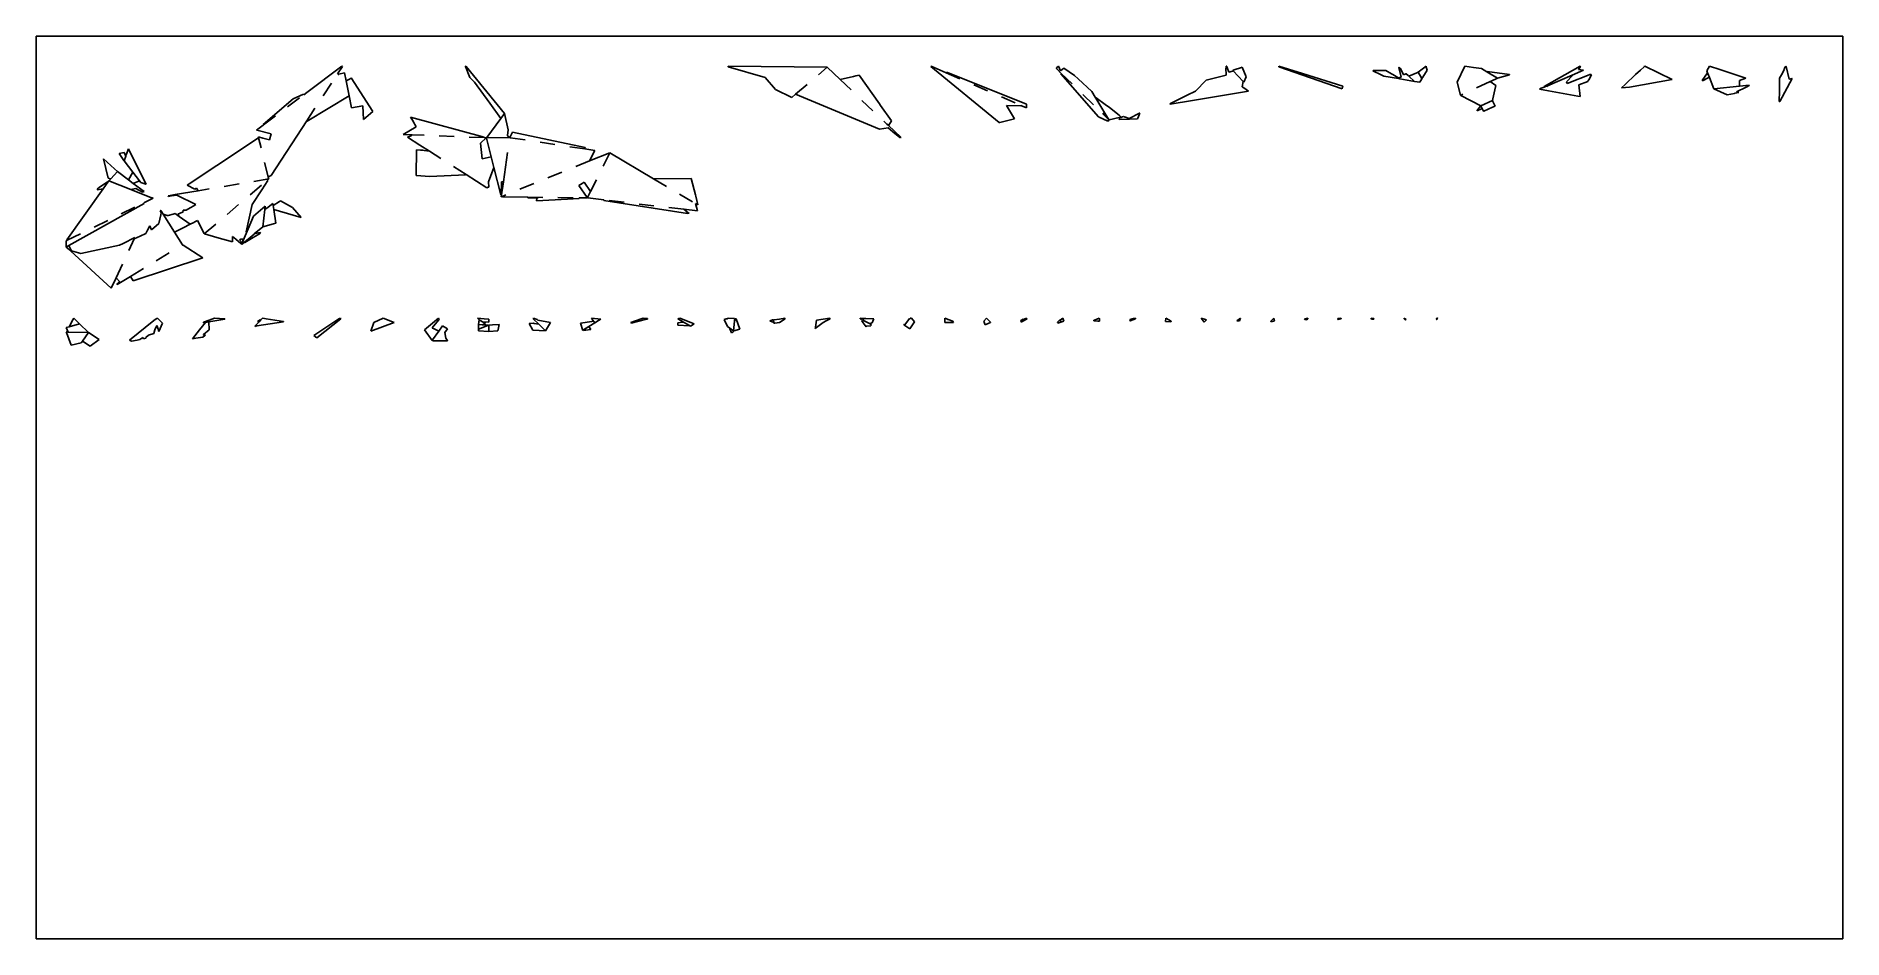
# Model space of a CAD drawing. Header units: metres. Extents: x 0 to 600, y 0 to 300.
import ezdxf

# ---------------------------------------------------------------- set-up
doc = ezdxf.new("R2010")
doc.units = ezdxf.units.M

msp = doc.modelspace()

# ---------------------------------------------------------------- linework, layer by layer
at = {"layer": '1'}
for p, q in [((229.77578, 289.827246), (229.801244, 290)), ((242.052687, 286.27524), (229.77578, 289.827246)), ((229.801244, 290), (262.745923, 289.635502)), ((262.745923, 289.635502), (267.027926, 285.549706)), ((245.493711, 282.218154), (242.052687, 286.27524)), ((250.956338, 279.614175), (245.493711, 282.218154)), ((267.027926, 285.549706), (271.387265, 286.596189)), ((271.387265, 286.596189), (272.259851, 286.805658)), ((272.259851, 286.805658), (273.298661, 287.05503)), ((273.298661, 287.05503), (280.048793, 277.443906)), ((252.194112, 280.666301), (250.956338, 279.614175)), ((280.108677, 269.110769), (252.194112, 280.666301)), ((280.048793, 277.443906), (280.366603, 276.991395)), ((280.366603, 276.991395), (284.014036, 271.798026)), ((282.515462, 270.774191), (282.514466, 270.772782)), ((282.514466, 270.772782), (282.938316, 270.368354)), ((283.193125, 270.431587), (282.515462, 270.774191)), ((282.938316, 270.368354), (287.107459, 266.390247)), ((284.014036, 271.798026), (283.193125, 270.431587)), ((282.938316, 269.539522), (280.108677, 269.110769)), ((284.524301, 268.23469), (282.938316, 269.539522)), ((286.852812, 266.318962), (284.524301, 268.23469)), ((286.869837, 266.311915), (286.852812, 266.318962)), ((287.016825, 266.251067), (286.869837, 266.311915)), ((287.107459, 266.390247), (287.016825, 266.251067))]:
    msp.add_line(p, q, dxfattribs=at)
at = {"layer": '10'}
for p, q in [((351.270786, 205.577611), (351.422953, 205.632632)), ((351.289924, 205.419602), (351.270786, 205.577611)), ((352.594276, 205.280966), (351.289924, 205.419602)), ((351.422953, 205.632632), (351.447047, 205.641343)), ((351.447047, 205.641343), (352.469601, 206.011077)), ((352.469601, 206.011077), (353.079031, 206.231434)), ((353.124655, 205.224594), (352.594276, 205.280966)), ((353.079031, 206.231434), (353.114266, 206.15649)), ((353.114266, 206.15649), (353.182631, 206.011077)), ((353.182631, 206.011077), (353.124655, 205.224594))]:
    msp.add_line(p, q, dxfattribs=at)
at = {"layer": '11'}
for p, q in [((163.756529, 204.513726), (163.89406, 204.525719)), ((164.944475, 202.267281), (163.756529, 204.513726)), ((163.89406, 204.525719), (165.196246, 204.639266)), ((165.069888, 206.09646), (165.149196, 206.231434)), ((166.926545, 204.28249), (165.069888, 206.09646)), ((165.149196, 206.231434), (166.43562, 205.849365)), ((165.196246, 204.639266), (165.363538, 204.499445)), ((165.363538, 204.499445), (166.926545, 204.28249)), ((166.43562, 205.849365), (166.651788, 205.647864)), ((166.651788, 205.647864), (170.800766, 204.881787)), ((170.800766, 204.881787), (169.805115, 203.181434)), ((169.167697, 202.092865), (164.944475, 202.267281)), ((169.805115, 203.181434), (169.167697, 202.092865))]:
    msp.add_line(p, q, dxfattribs=at)
at = {"layer": '12'}
for p, q in [((301.73958, 204.807609), (301.722636, 206.231434)), ((301.722636, 206.231434), (302.671243, 205.904207)), ((302.956356, 204.795642), (301.73958, 204.807609)), ((302.671243, 205.904207), (302.690684, 205.815671)), ((302.690684, 205.815671), (302.744964, 205.828439)), ((302.744964, 205.828439), (302.831727, 205.848848)), ((302.831727, 205.848848), (304.391789, 205.310697)), ((304.673085, 204.778758), (302.956356, 204.795642)), ((304.391789, 205.310697), (304.673085, 204.778758))]:
    msp.add_line(p, q, dxfattribs=at)
at = {"layer": '13'}
for p, q in [((243.651904, 205.419529), (244.350166, 205.655299)), ((244.983191, 204.797194), (243.651904, 205.419529)), ((244.350166, 205.655299), (244.594667, 205.683146)), ((244.594667, 205.683146), (244.768568, 205.702953)), ((244.768568, 205.702953), (244.768568, 205.614342)), ((244.768568, 205.614342), (244.968568, 205.614342)), ((244.968568, 205.727951), (246.902489, 205.991137)), ((244.968568, 205.614342), (244.968568, 205.727951)), ((245.013216, 204.55695), (244.983191, 204.797194)), ((245.208132, 204.583476), (245.013216, 204.55695)), ((245.232602, 204.586806), (245.208132, 204.583476)), ((245.325205, 204.599409), (245.232602, 204.586806)), ((246.84468, 204.806193), (245.325205, 204.599409)), ((248.724923, 206.083466), (246.84468, 204.806193)), ((246.902489, 205.991137), (248.668215, 206.231434)), ((248.668215, 206.231434), (248.724923, 206.083466))]:
    msp.add_line(p, q, dxfattribs=at)
at = {"layer": '14'}
for p, q in [((180.800766, 204.60627), (184.496735, 205.217602)), ((181.511385, 202.186757), (180.800766, 204.60627)), ((185.541699, 204.748774), (183.559971, 203.489016)), ((185.108977, 205.318869), (184.416309, 206.231434)), ((184.416309, 206.231434), (187.549345, 205.929692)), ((184.496735, 205.217602), (185.108977, 205.318869)), ((186.722617, 205.443402), (185.541699, 204.748774)), ((187.549345, 205.929692), (186.722617, 205.443402)), ((181.810555, 202.376935), (181.511385, 202.186757)), ((181.863608, 202.226873), (181.810555, 202.376935)), ((182.507185, 202.300173), (181.863608, 202.226873)), ((184.176211, 202.490265), (182.507185, 202.300173)), ((183.559971, 203.489016), (184.176211, 202.490265))]:
    msp.add_line(p, q, dxfattribs=at)
at = {"layer": '15'}
for p, q in [((197.549345, 204.803336), (198.727999, 205.221122)), ((197.604413, 204.620776), (197.549345, 204.803336)), ((202.271598, 205.789086), (197.604413, 204.620776)), ((198.727999, 205.221122), (201.578282, 206.231434)), ((201.578282, 206.231434), (203.071663, 206.165825)), ((203.079165, 205.991239), (202.271598, 205.789086)), ((203.071663, 206.165825), (203.080974, 206.073661)), ((203.080974, 206.073661), (203.079165, 205.991239))]:
    msp.add_line(p, q, dxfattribs=at)
at = {"layer": '16'}
for p, q in [((142.540184, 289.942855), (142.637588, 290)), ((143.989805, 286.28759), (142.540184, 289.942855)), ((142.637588, 290), (142.712277, 290)), ((142.712277, 290), (142.758826, 289.942855)), ((142.758826, 289.942855), (155.496323, 274.305988)), ((144.556654, 285.736368), (143.989805, 286.28759)), ((145.027547, 285.278456), (144.556654, 285.736368)), ((145.629523, 284.693074), (145.027547, 285.278456)), ((150.666783, 277.71051), (145.629523, 284.693074)), ((154.300689, 272.67325), (150.666783, 277.71051)), ((124.994016, 272.02183), (124.377963, 273.10722)), ((124.377963, 273.10722), (148.82829, 266.444972)), ((125.5288, 271.079623), (124.994016, 272.02183)), ((125.537008, 271.063672), (125.5288, 271.079623)), ((125.752371, 270.645164), (125.537008, 271.063672)), ((126.18683, 269.800891), (125.752371, 270.645164)), ((149.661403, 266.337918), (154.300689, 272.67325)), ((155.496323, 274.305988), (156.705892, 268.859244)), ((121.846494, 267.3179), (126.18683, 269.800891)), ((124.402962, 267.218377), (121.846494, 267.3179)), ((123.32291, 266.378822), (124.527756, 266.913406)), ((127.419038, 263.773469), (123.32291, 266.378822)), ((124.82904, 267.20179), (124.402962, 267.218377)), ((124.527756, 266.913406), (124.82904, 267.20179)), ((149.488174, 266.147341), (147.528602, 264.372407)), ((147.528602, 264.372407), (148.089893, 259.185558)), ((148.82829, 266.444972), (148.801182, 266.268556)), ((148.801182, 266.268556), (149.488174, 266.241811)), ((149.488174, 266.241811), (149.488174, 266.147341)), ((150.825624, 261.224609), (149.612858, 266.137918)), ((149.612858, 266.137918), (149.688174, 266.137918)), ((149.688174, 266.337918), (149.661403, 266.337918)), ((149.688174, 266.137918), (149.688174, 266.337918)), ((156.53254, 266.921582), (156.504077, 266.859776)), ((156.504077, 266.859776), (157.279982, 266.27409)), ((156.705892, 268.859244), (156.53254, 266.921582)), ((157.279982, 266.27409), (158.247809, 268.127139)), ((158.247809, 268.127139), (182.378917, 262.96144)), ((126.173869, 253.654493), (126.363017, 262.158098)), ((126.363017, 262.158098), (127.596389, 262.108482)), ((130.638996, 261.725405), (127.419038, 263.773469)), ((127.596389, 262.108482), (127.596356, 262.106839)), ((127.596356, 262.106839), (128.443534, 262.074403)), ((128.443534, 262.074403), (128.868835, 262.006483)), ((128.868835, 262.006483), (130.638419, 261.723882)), ((130.638419, 261.723882), (130.638996, 261.725405)), ((148.089893, 259.185558), (151.152442, 259.900566)), ((151.152442, 259.900566), (150.825624, 261.224609)), ((182.378917, 262.96144), (182.183645, 262.487835)), ((182.183645, 262.487835), (185.541653, 261.977297)), ((185.541653, 261.977297), (183.814473, 258.513553)), ((183.814473, 258.513553), (190.492372, 261.224609)), ((190.492372, 261.224609), (205.05905, 252.596761)), ((130.735152, 253.313921), (126.173869, 253.654493)), ((142.566599, 253.86927), (130.735152, 253.313921)), ((142.746583, 253.826809), (142.566599, 253.86927)), ((142.812268, 253.982561), (142.746583, 253.826809)), ((149.672389, 249.619162), (142.812268, 253.982561)), ((152.028838, 256.350001), (150.221873, 251.545411)), ((154.276017, 247.245955), (152.028838, 256.350001)), ((205.05905, 252.596761), (205.124577, 252.597105)), ((205.124577, 252.597105), (217.571753, 252.66246)), ((217.571753, 252.66246), (218.931073, 247.245955)), ((150.094907, 249.758717), (149.672389, 249.619162)), ((150.303288, 249.827543), (150.094907, 249.758717)), ((150.221873, 251.545411), (150.303288, 249.827543)), ((154.398031, 247.259697), (154.276017, 247.245955)), ((154.451335, 247.313001), (154.398031, 247.259697)), ((154.438505, 246.587661), (155.158059, 251.572898)), ((154.821925, 246.743319), (154.438505, 246.587661)), ((154.526771, 251.578153), (154.451335, 247.313001)), ((155.158059, 251.572898), (154.526771, 251.578153)), ((154.852285, 246.58248), (154.821925, 246.743319)), ((163.302838, 246.476689), (154.852285, 246.58248)), ((163.295767, 246.2815), (163.302838, 246.476689)), ((166.247677, 246.10445), (163.295767, 246.2815)), ((166.447677, 246.198452), (166.247677, 246.198452)), ((166.247677, 246.198452), (166.247677, 246.10445)), ((166.447677, 245.998452), (166.447677, 246.198452)), ((180.387788, 246.069933), (176.462109, 245.838311)), ((181.284675, 251.008989), (180.216092, 250.323518)), ((180.216092, 250.323518), (183.014455, 246.329044)), ((182.984511, 246.230296), (180.38331, 246.26286)), ((180.38331, 246.26286), (180.387788, 246.069933)), ((181.970146, 251.448702), (181.284675, 251.008989)), ((184.149759, 248.385401), (181.970146, 251.448702)), ((183.014455, 246.329044), (182.984511, 246.329044)), ((182.984511, 246.329044), (182.984511, 246.230296)), ((183.133911, 246.329044), (184.149759, 248.385401)), ((183.184511, 246.329044), (183.133911, 246.329044)), ((183.184511, 246.21722), (183.184511, 246.329044)), ((188.512618, 245.587234), (183.184511, 246.21722)), ((218.931073, 247.245955), (219.042356, 246.802524)), ((219.042356, 246.802524), (219.77578, 243.880038)), ((166.202327, 245.232965), (166.330883, 245.998452)), ((176.462109, 245.838311), (166.202327, 245.232965)), ((166.330883, 245.998452), (166.447677, 245.998452)), ((188.486495, 245.395474), (188.512618, 245.587234)), ((216.28561, 241.105847), (188.486495, 245.395474)), ((219.589333, 241.912776), (215.112488, 242.442111)), ((215.112488, 242.442111), (216.491812, 241.313445)), ((216.848307, 241.126983), (216.28561, 241.105847)), ((216.491812, 241.313445), (216.848307, 241.126983)), ((219.77578, 243.880038), (218.973996, 244.354935)), ((218.973996, 244.354935), (219.589333, 241.912776))]:
    msp.add_line(p, q, dxfattribs=at)
at = {"layer": '17'}
for p, q in [((89.863276, 281.232331), (101.572009, 290)), ((101.694401, 289.885083), (100.124202, 287.487221)), ((101.572009, 290), (101.694401, 289.885083)), ((100.124202, 287.487221), (100.321505, 287.41425)), ((100.321505, 287.41425), (100.321505, 287.277265)), ((100.321505, 287.277265), (100.521505, 287.277265)), ((100.521505, 287.397628), (102.449192, 287.790158)), ((100.521505, 287.277265), (100.521505, 287.397628)), ((102.449192, 287.790158), (102.958758, 285.186809)), ((102.958758, 285.186809), (104.233415, 285.83904)), ((104.233415, 285.83904), (104.537495, 286.016524)), ((104.537495, 286.016524), (104.662808, 286.089666)), ((104.662808, 286.089666), (111.846494, 274.925509)), ((75.386639, 270.633398), (85.315856, 279.177917)), ((85.315856, 279.177917), (88.827842, 280.677016)), ((88.827842, 280.677016), (88.916461, 280.523342)), ((88.916461, 280.523342), (89.863276, 281.232331)), ((103.933933, 280.204682), (89.974469, 271.702791)), ((104.731932, 276.127738), (103.933933, 280.204682)), ((108.46725, 276.836539), (104.731932, 276.127738)), ((108.725302, 272.333398), (108.46725, 276.836539)), ((73.226185, 268.774235), (75.349485, 270.364193)), ((75.349485, 270.364193), (75.5077, 270.482667)), ((75.5077, 270.482667), (75.386639, 270.633398)), ((89.863276, 271.817683), (78.002589, 253.705139)), ((89.974469, 271.702791), (89.863276, 271.817683)), ((111.846494, 274.925509), (108.725302, 272.333398)), ((59.977926, 256.978884), (73.874486, 266.150027)), ((73.334928, 268.745473), (73.226185, 268.774235)), ((78.059955, 267.495702), (73.334928, 268.745473)), ((73.874486, 266.150027), (73.790946, 266.488181)), ((73.790946, 266.488181), (75.235465, 266.106736)), ((75.235465, 266.106736), (77.527388, 265.501523)), ((77.527388, 265.501523), (78.059955, 267.495702)), ((23.912725, 252.826854), (22.422242, 259.194749)), ((22.422242, 259.194749), (26.057399, 255.84529)), ((27.609876, 260.958989), (29.207151, 261.333083)), ((29.118008, 258.70524), (27.609876, 260.958989)), ((29.284924, 258.70524), (29.118008, 258.70524)), ((29.207151, 261.333083), (29.770711, 260.098749)), ((32.16745, 254.750013), (29.262288, 258.50524)), ((29.262288, 258.50524), (29.284924, 258.50524)), ((29.284924, 258.50524), (29.284924, 258.70524)), ((29.770711, 260.098749), (29.9471, 260.548467)), ((29.9471, 260.548467), (30.728305, 262.540212)), ((30.728305, 262.540212), (34.817149, 254.274178)), ((24.780212, 252.580472), (23.912725, 252.826854)), ((24.137327, 251.867269), (24.780212, 252.580472)), ((26.057399, 255.84529), (26.967357, 255.006848)), ((26.967357, 255.006848), (30.633302, 252.260589)), ((30.633302, 252.260589), (32.16745, 254.750013)), ((34.817149, 254.274178), (36.543791, 250.783588)), ((50.806782, 250.926316), (59.977926, 256.978884)), ((76.918159, 252.039904), (74.909295, 248.914334)), ((76.954209, 252.295136), (76.788133, 252.153458)), ((76.788133, 252.153458), (76.918159, 252.039904)), ((77.237565, 252.536864), (76.954209, 252.295136)), ((77.084606, 253.186687), (77.076155, 253.19022)), ((77.076155, 253.19022), (77.237565, 252.536864)), ((78.002589, 253.705139), (77.084606, 253.186687)), ((10.182929, 232.259837), (22.283154, 249.261957)), ((20.276603, 248.867732), (20.649461, 249.479629)), ((22.283154, 249.261957), (20.276603, 248.867732)), ((20.649461, 249.479629), (20.880885, 249.638052)), ((20.880885, 249.638052), (23.742443, 251.596949)), ((23.742443, 251.596949), (23.859849, 251.477382)), ((23.859849, 251.477382), (24.137327, 251.867269)), ((33.09219, 249.41222), (31.483898, 248.98782)), ((31.483898, 248.98782), (37.800011, 246.512254)), ((34.364971, 251.909486), (32.259229, 251.042563)), ((32.259229, 251.042563), (35.857724, 248.346832)), ((35.348198, 248.115622), (33.09219, 249.41222)), ((34.817149, 251.324998), (34.364971, 251.909486)), ((36.470691, 250.806509), (34.817149, 251.324998)), ((35.857724, 248.346832), (35.348198, 248.115622)), ((38.862656, 246.095756), (35.786889, 244.593932)), ((36.501107, 250.796972), (36.470691, 250.806509)), ((36.543791, 250.783588), (36.501107, 250.796972)), ((37.800011, 246.512254), (38.862656, 246.095756)), ((43.895931, 246.940575), (43.924682, 246.945401)), ((43.924682, 246.746501), (43.895931, 246.940575)), ((43.924682, 246.945401), (46.131261, 247.315769)), ((44.905394, 246.872576), (43.924682, 246.746501)), ((46.698109, 247.103037), (44.905394, 246.872576)), ((46.131261, 247.315769), (53.843291, 248.610209)), ((53.010825, 243.988304), (46.698109, 247.103037)), ((50.136142, 250.483722), (50.806782, 250.926316)), ((52.736946, 249.160336), (50.136142, 250.483722)), ((53.253074, 249.520264), (52.736946, 249.160336)), ((53.843291, 248.610209), (53.253074, 249.520264)), ((74.909295, 248.914334), (71.783725, 244.051296)), ((35.877111, 244.421737), (10.859047, 230.393909)), ((35.786889, 244.593932), (35.877111, 244.421737)), ((40.700775, 237.743998), (41.393329, 240.555505)), ((41.172621, 241.97443), (41.307185, 242.050067)), ((41.568755, 241.267666), (41.172621, 241.97443)), ((41.307185, 242.050067), (41.393329, 242.098487)), ((41.393329, 242.098487), (42.2264, 240.782629)), ((41.393329, 240.555505), (41.568755, 241.267666)), ((42.2264, 240.782629), (43.567816, 240.337572)), ((43.567816, 240.337572), (43.895931, 240.426206)), ((43.895931, 240.426206), (45.555903, 240.874611)), ((45.555903, 240.874611), (46.131261, 241.030031)), ((46.131261, 241.030031), (47.477166, 240.092026)), ((47.033144, 240.784726), (48.643278, 241.520487)), ((47.478329, 240.093188), (47.033144, 240.784726)), ((47.477166, 240.092026), (47.478329, 240.093188)), ((48.643278, 241.520487), (48.975315, 241.753274)), ((48.864254, 241.996319), (48.789418, 242.160091)), ((48.789418, 242.160091), (49.856126, 242.120661)), ((48.975315, 241.753274), (48.864254, 241.996319)), ((49.856126, 242.120661), (51.177334, 242.902842)), ((51.177334, 242.902842), (52.378428, 243.613913)), ((52.378428, 243.613913), (53.010825, 243.988304)), ((71.783725, 244.051296), (69.720128, 235.000656)), ((70.367178, 235.905106), (72.135313, 240.185387)), ((72.135313, 240.185387), (76.100484, 243.520465)), ((76.100484, 243.520465), (75.951599, 242.339889)), ((75.951599, 242.339889), (77.084606, 243.203391)), ((77.084606, 243.203391), (78.58637, 244.347936)), ((78.58637, 244.347936), (78.682476, 243.764456)), ((78.682476, 243.764456), (80.815285, 245.062489)), ((80.815286, 241.837329), (78.907822, 242.396321)), ((78.907822, 242.396321), (79.653098, 237.87157)), ((80.815285, 245.062489), (81.131765, 245.2551)), ((87.969609, 239.740715), (80.815286, 241.837329)), ((81.131765, 245.2551), (85.159766, 243.090979)), ((85.159766, 243.090979), (87.969609, 239.740715)), ((34.538126, 233.561061), (36.481776, 234.448802)), ((36.481776, 234.448802), (37.015436, 235.484292)), ((37.015436, 235.484292), (37.023796, 235.500511)), ((37.023796, 235.500511), (37.800011, 237.006643)), ((37.800011, 237.006643), (38.31115, 235.653446)), ((38.31115, 235.653446), (40.700775, 237.743998)), ((48.789418, 236.329127), (45.949401, 234.902046)), ((45.949401, 234.902046), (48.63598, 230.65852)), ((51.164185, 237.522424), (48.789418, 236.329127)), ((51.177334, 237.513261), (51.164185, 237.522424)), ((52.378428, 238.103319), (51.177334, 237.513261)), ((52.736946, 238.279447), (52.378428, 238.103319)), ((53.538286, 238.673118), (52.736946, 238.279447)), ((55.775663, 234.372281), (53.538286, 238.673118)), ((55.927685, 234.372281), (55.775663, 234.372281)), ((55.927685, 234.244154), (55.927685, 234.372281)), ((59.977926, 233.104945), (55.927685, 234.244154)), ((69.720128, 235.000656), (69.976777, 235.140974)), ((69.976777, 235.140974), (70.07333, 235.193762)), ((70.07333, 235.193762), (70.367178, 235.905106)), ((74.517447, 234.571117), (70.367178, 232.059857)), ((75.235465, 236.661361), (72.362698, 234.242215)), ((72.362698, 234.240489), (73.334928, 234.467835)), ((72.362698, 234.242215), (72.362698, 234.240489)), ((73.334928, 234.467835), (74.452999, 234.729283)), ((74.452999, 234.729283), (74.517447, 234.571117)), ((79.653098, 237.87157), (75.235465, 236.661361)), ((10, 232.002802), (10.18753, 232.094369)), ((10, 229.912234), (10, 232.002802)), ((11.044892, 228.953885), (10, 229.912234)), ((10.283494, 232.141226), (10.182929, 232.259837)), ((10.18753, 232.094369), (10.283494, 232.141226)), ((10.859047, 230.393909), (11.3036, 229.48883)), ((11.553469, 228.487431), (11.044892, 228.953885)), ((11.3036, 229.48883), (11.374372, 229.344744)), ((11.374372, 229.344744), (11.61338, 228.858141)), ((24.916234, 216.231434), (11.553469, 228.487431)), ((11.61338, 228.858141), (11.742954, 228.594337)), ((11.742954, 228.594337), (14.885946, 227.745672)), ((14.885946, 227.745672), (27.633856, 230.517608)), ((27.633856, 230.517608), (28.893919, 231.136521)), ((28.893919, 231.136521), (32.764654, 233.037733)), ((32.594475, 232.673319), (34.538126, 233.561061)), ((32.764654, 233.037733), (32.594475, 232.673319)), ((48.63598, 230.65852), (48.864254, 230.51219)), ((48.864254, 230.51219), (55.411919, 226.314958)), ((65.191317, 231.638576), (59.977926, 233.104945)), ((65.193233, 233.345881), (65.191317, 231.638576)), ((65.193326, 233.428463), (65.193233, 233.345881)), ((65.19335, 233.449881), (65.193326, 233.428463)), ((66.330765, 232.477393), (65.19335, 233.449881)), ((67.990427, 231.037504), (66.330765, 232.477393)), ((67.990427, 232.540207), (67.585796, 232.294037)), ((67.585796, 232.294037), (68.466209, 231.30326)), ((68.415186, 232.640555), (67.990427, 232.540207)), ((68.259865, 230.803745), (67.990427, 231.037504)), ((68.375727, 231.084224), (68.259865, 230.803745)), ((68.502486, 230.991545), (68.375727, 231.084224)), ((68.430518, 232.644177), (68.415186, 232.640555)), ((68.781685, 232.06696), (68.430518, 232.644177)), ((68.466209, 231.30326), (68.781685, 232.06696)), ((68.534902, 231.018843), (68.502486, 230.991545)), ((69.158972, 231.54437), (68.534902, 231.018843)), ((69.266769, 231.394018), (69.158972, 231.54437)), ((70.367178, 232.059857), (69.266769, 231.394018)), ((55.411919, 226.314958), (32.201208, 218.640241)), ((26.527235, 219.681169), (24.916234, 216.231434)), ((27.823438, 218.339825), (26.527235, 219.681169)), ((26.835997, 217.623703), (27.823438, 218.339825)), ((26.906747, 217.517336), (26.835997, 217.623703)), ((26.942364, 217.463789), (26.906747, 217.517336)), ((31.350756, 220.14511), (26.942364, 217.463789)), ((32.201208, 218.640241), (31.350756, 220.14511))]:
    msp.add_line(p, q, dxfattribs=at)
at = {"layer": '18'}
for p, q in [((443.954951, 288.411686), (443.988799, 288.566996)), ((446.693981, 287.114563), (443.954951, 288.411686)), ((443.988799, 288.566996), (447.575079, 288.614031)), ((447.575079, 288.614031), (448.216752, 288.622446)), ((448.216752, 288.622446), (450.147237, 287.442383)), ((452.579479, 289.601073), (452.686091, 289.624988)), ((453.301387, 286.382807), (452.579479, 289.601073)), ((452.686091, 289.624988), (453.129259, 289.212841)), ((453.129259, 289.212841), (454.11671, 287.114563)), ((458.539742, 287.84758), (458.920918, 288.021847)), ((458.920918, 288.021847), (461.593929, 290)), ((461.917789, 288.700596), (460.48477, 286.362568)), ((461.593929, 290), (461.752107, 289.365354)), ((461.752107, 289.365354), (461.917789, 288.700596)), ((447.599391, 286.685787), (446.693981, 287.114563)), ((452.427081, 285.858508), (447.599391, 286.685787)), ((450.147237, 287.442383), (450.555142, 287.19304)), ((450.555142, 287.19304), (452.162022, 286.210789)), ((452.162022, 286.210789), (452.162022, 286.049661)), ((452.162022, 286.049661), (452.362022, 286.049661)), ((452.362022, 286.172093), (453.211162, 286.362568)), ((452.362022, 286.049661), (452.362022, 286.172093)), ((452.485183, 286.013248), (452.427081, 285.858508)), ((452.859564, 285.784397), (452.485183, 286.013248)), ((457.701983, 284.960337), (452.859564, 285.784397)), ((453.211162, 286.362568), (453.301387, 286.382807)), ((454.11671, 287.114563), (454.593357, 287.332407)), ((454.593357, 287.332407), (454.833988, 287.442383)), ((454.833988, 287.442383), (454.967409, 287.503361)), ((454.967409, 287.503361), (454.975556, 287.495785)), ((454.975556, 287.495785), (455.646666, 286.871652)), ((455.646666, 286.871652), (455.896626, 286.639189)), ((455.896626, 286.639189), (458.539742, 287.84758)), ((459.511218, 284.655167), (457.701983, 284.960337)), ((460.216542, 285.825483), (459.511218, 284.655167)), ((460.48477, 286.362568), (460.186644, 285.876165)), ((460.186644, 285.876165), (460.216542, 285.825483))]:
    msp.add_line(p, q, dxfattribs=at)
at = {"layer": '19'}
for p, q in [((363.182631, 205.401281), (363.460526, 205.933351)), ((363.305661, 205.383699), (363.182631, 205.401281)), ((365.088316, 206.056009), (363.305661, 205.383699)), ((363.460526, 205.933351), (363.475974, 205.962927)), ((363.475974, 205.962927), (364.327315, 206.109021)), ((364.327315, 206.109021), (365.040653, 206.231434)), ((365.040653, 206.231434), (365.088316, 206.056009))]:
    msp.add_line(p, q, dxfattribs=at)
at = {"layer": '2'}
for p, q in [((338.843663, 289.431972), (339.470281, 290)), ((338.868487, 289.355872), (338.843663, 289.431972)), ((338.956998, 289.084532), (338.868487, 289.355872)), ((340.453253, 287.625152), (338.956998, 289.084532)), ((339.470281, 290), (340.152856, 288.421905)), ((340.152856, 288.421905), (341.299542, 289.326652)), ((341.299542, 289.326652), (344.853932, 286.933141)), ((340.313688, 287.492974), (340.453253, 287.625152)), ((352.819685, 273.192679), (340.313688, 287.492974)), ((344.853932, 286.933141), (346.039545, 285.817691)), ((346.039545, 285.817691), (350.556855, 281.56771)), ((350.556855, 281.56771), (351.713567, 279.671589)), ((351.713567, 279.671589), (351.877853, 279.402285)), ((351.877853, 279.402285), (351.998994, 279.513446)), ((351.998994, 279.513446), (355.020046, 277.293872)), ((355.020046, 277.293872), (356.438142, 276.251993)), ((356.438142, 276.251993), (356.44068, 276.307081)), ((356.44068, 276.307081), (359.650323, 273.685829)), ((355.912394, 271.779801), (352.819685, 273.192679)), ((354.356361, 274.214), (354.237547, 274.180562)), ((354.237547, 274.180562), (356.176525, 272.289369)), ((354.556361, 274.342143), (354.356361, 274.342143)), ((354.356361, 274.342143), (354.356361, 274.214)), ((354.556361, 274.171318), (354.556361, 274.342143)), ((354.933277, 273.904368), (354.556361, 274.171318)), ((355.129735, 273.765227), (354.933277, 273.904368)), ((355.248842, 273.876446), (355.129735, 273.765227)), ((356.215521, 272.291833), (355.248842, 273.876446)), ((356.099016, 271.846349), (355.912394, 271.779801)), ((356.225145, 272.091833), (356.099016, 271.846349)), ((356.176525, 272.289369), (356.176525, 272.091833)), ((356.176525, 272.091833), (356.225145, 272.091833)), ((356.376525, 272.291833), (356.215521, 272.291833)), ((359.710288, 272.948494), (356.376525, 272.213869)), ((356.376525, 272.213869), (356.376525, 272.291833)), ((359.650323, 273.685829), (360.274065, 273.176431)), ((359.65536, 272.319184), (359.762056, 272.77666)), ((363.058239, 272.447442), (359.65536, 272.319184)), ((359.706575, 272.791671), (359.710288, 272.948494)), ((359.762056, 272.77666), (359.706575, 272.791671)), ((360.274065, 273.176431), (360.274065, 272.994763)), ((360.274065, 272.994763), (360.474065, 272.994763)), ((360.474065, 273.116799), (361.077092, 273.249681)), ((360.474065, 272.994763), (360.474065, 273.116799)), ((361.077092, 273.249681), (361.693252, 273.054236)), ((361.693252, 273.054236), (361.793557, 273.02242)), ((361.793557, 273.02242), (362.972587, 272.648433)), ((362.972587, 272.648433), (366.471748, 274.410132)), ((365.727314, 272.548042), (363.058239, 272.447442)), ((365.830502, 272.781738), (365.727314, 272.548042)), ((366.527593, 274.360478), (365.830502, 272.781738)), ((366.471748, 274.410132), (366.471748, 274.360478)), ((366.471748, 274.360478), (366.527593, 274.360478))]:
    msp.add_line(p, q, dxfattribs=at)
at = {"layer": '20'}
for p, q in [((500.758425, 283.240072), (512.726605, 290)), ((513.900618, 288.632988), (510.137793, 287.030133)), ((512.834076, 289.886002), (512.18427, 288.879045)), ((512.18427, 288.879045), (513.755393, 288.653807)), ((512.726605, 290), (512.781924, 289.941321)), ((512.781924, 289.941321), (512.834076, 289.886002)), ((513.755393, 288.653807), (513.900618, 288.632988)), ((499.280034, 282.405039), (499.852857, 282.649045)), ((502.194526, 281.865564), (499.280034, 282.405039)), ((499.852857, 282.649045), (500.842132, 283.070448)), ((500.842132, 283.070448), (500.758425, 283.240072)), ((501.924964, 283.531703), (501.47788, 283.341259)), ((501.47788, 283.341259), (501.478137, 283.339708)), ((501.478137, 283.339708), (501.947837, 283.304741)), ((501.947837, 283.304741), (501.924964, 283.531703)), ((510.230128, 286.893399), (508.190971, 284.855044)), ((508.190971, 284.855044), (508.405127, 284.258401)), ((508.405127, 284.258401), (516.248257, 287.358535)), ((510.137793, 287.030133), (510.230128, 286.893399)), ((515.290481, 284.881819), (512.277302, 283.760219)), ((512.277302, 283.760219), (512.708281, 279.91946)), ((515.613, 285.441893), (515.274083, 285.078148)), ((515.274083, 285.078148), (515.290481, 284.881819)), ((516.491342, 287.111791), (515.613, 285.441893)), ((516.248257, 287.358535), (516.371629, 287.233306)), ((516.371629, 287.233306), (516.491342, 287.111791)), ((511.969267, 280.056252), (502.194526, 281.865564)), ((512.708281, 279.91946), (511.969267, 280.056252))]:
    msp.add_line(p, q, dxfattribs=at)
at = {"layer": '21'}
for p, q in [((273.643836, 206.075372), (273.685459, 206.231434)), ((273.74638, 206.022929), (273.643836, 206.075372)), ((273.685459, 206.231434), (274.111339, 206.210741)), ((274.104283, 205.839892), (273.74638, 206.022929)), ((274.263156, 206.022929), (274.104283, 205.839892)), ((274.111339, 206.210741), (274.173417, 206.207725)), ((274.263837, 205.139044), (274.14651, 205.354482)), ((274.14651, 205.354482), (275.226199, 205.264315)), ((274.173417, 206.207725), (274.201837, 206.206344)), ((274.201837, 206.206344), (274.203916, 206.206243)), ((274.203916, 206.206243), (274.205839, 206.20615)), ((274.205839, 206.20615), (274.211818, 206.205859)), ((274.211818, 206.205859), (274.299324, 206.201607)), ((274.271425, 206.005899), (274.263156, 206.022929)), ((275.661202, 203.343066), (274.263837, 205.139044)), ((274.364659, 205.813905), (274.271425, 206.005899)), ((274.299324, 206.201607), (274.368099, 206.198266)), ((274.514488, 205.969833), (274.364659, 205.813905)), ((274.368099, 206.198266), (274.369741, 206.198186)), ((274.369741, 206.198186), (274.373, 206.198028)), ((274.373, 206.198028), (274.466387, 206.19349)), ((274.466387, 206.19349), (274.516067, 206.191076)), ((274.630991, 205.787065), (274.514488, 205.969833)), ((274.516067, 206.191076), (275.52183, 206.142208)), ((274.73338, 205.626439), (274.630991, 205.787065)), ((274.835783, 205.465791), (274.73338, 205.626439)), ((275.22665, 205.265896), (274.835783, 205.465791)), ((275.226199, 205.264315), (275.22665, 205.265896)), ((275.52183, 206.142208), (278.209665, 206.011611)), ((277.593175, 204.703569), (276.767609, 204.477825)), ((276.767609, 204.477825), (277.347102, 204.181464)), ((277.347102, 204.181464), (277.161347, 203.76601)), ((278.128733, 205.839892), (277.593175, 204.703569)), ((278.209665, 206.011611), (278.128733, 205.839892)), ((275.796792, 203.59015), (275.661202, 203.343066)), ((277.161347, 203.76601), (275.796792, 203.59015))]:
    msp.add_line(p, q, dxfattribs=at)
at = {"layer": '22'}
for p, q in [((454.262793, 206.131461), (454.343407, 206.231434)), ((454.262793, 206.052638), (454.262793, 206.131461)), ((454.737039, 205.611086), (454.262793, 206.052638)), ((454.343407, 206.231434), (454.983664, 205.786329)), ((454.856146, 205.695719), (454.737039, 205.611086)), ((454.983664, 205.786329), (454.856146, 205.695719))]:
    msp.add_line(p, q, dxfattribs=at)
at = {"layer": '23'}
for p, q in [((228.497188, 205.774408), (229.175047, 206.004491)), ((229.599263, 203.487121), (228.497188, 205.774408)), ((229.175047, 206.004491), (229.439104, 206.094118)), ((229.439104, 206.094118), (229.843657, 206.231434)), ((229.843657, 206.231434), (231.958537, 206.137702)), ((232.00479, 205.573024), (231.838848, 205.523844)), ((231.838848, 205.523844), (231.973541, 205.2705)), ((231.958537, 206.137702), (231.958537, 205.993361)), ((231.958537, 205.993361), (232.158537, 205.993361)), ((231.973541, 205.2705), (232.00479, 205.573024)), ((232.158537, 205.993361), (232.158537, 206.085589)), ((232.158537, 206.085589), (232.47137, 206.061278)), ((232.47137, 206.061278), (233.651904, 202.65823)), ((230.361051, 202.96177), (229.599263, 203.487121)), ((230.342366, 202.690748), (230.346816, 202.7553)), ((230.911077, 201.42929), (230.342366, 202.690748)), ((230.346816, 202.7553), (230.361051, 202.96177)), ((231.103525, 201.527453), (230.911077, 201.42929)), ((231.375586, 201.666223), (231.103525, 201.527453)), ((231.387172, 201.672133), (231.375586, 201.666223)), ((231.632804, 201.791926), (231.387172, 201.672133)), ((231.743693, 202.177222), (231.543693, 202.177222)), ((231.543693, 202.177222), (231.543693, 201.977222)), ((231.543693, 201.977222), (231.639876, 201.977222)), ((231.639876, 201.977222), (231.632804, 201.791926)), ((233.651904, 202.65823), (231.743693, 202.106154)), ((231.743693, 202.106154), (231.743693, 202.177222))]:
    msp.add_line(p, q, dxfattribs=at)
at = {"layer": '24'}
for p, q in [((118.95081, 204.82181), (111.162083, 201.929223)), ((111.162083, 201.929223), (112.143978, 204.789845)), ((112.143978, 204.789845), (115.205067, 206.231434)), ((115.205067, 206.231434), (118.95081, 204.82181))]:
    msp.add_line(p, q, dxfattribs=at)
at = {"layer": '25'}
for p, q in [((213.083165, 203.984731), (213.102281, 204.672806)), ((213.102281, 204.672806), (213.875416, 204.799266)), ((213.139032, 205.995651), (213.803631, 206.231434)), ((214.092336, 205.458747), (213.139032, 205.995651)), ((213.803631, 206.231434), (217.390023, 204.854218)), ((213.875416, 204.799266), (214.950929, 204.975185)), ((214.950929, 204.975185), (214.092336, 205.458747)), ((218.497188, 204.429054), (217.30017, 203.652085)), ((217.390023, 204.854218), (218.497188, 204.429054)), ((213.080974, 203.905887), (213.083165, 203.984731)), ((216.946309, 203.673371), (213.080974, 203.905887)), ((216.991289, 203.826047), (216.946309, 203.673371)), ((217.30017, 203.652085), (216.991289, 203.826047))]:
    msp.add_line(p, q, dxfattribs=at)
at = {"layer": '26'}
for p, q in [((531.103148, 287.260283), (532.743785, 288.699749)), ((532.743785, 288.699749), (532.748829, 288.704175)), ((532.748829, 288.704175), (534.007939, 289.808895)), ((533.995734, 289.876896), (534.274248, 290)), ((534.007939, 289.808895), (533.995734, 289.876896)), ((534.274248, 290), (543.304414, 285.534286)), ((526.491342, 282.7761), (527.699951, 283.951262)), ((529.105939, 283.073562), (526.491342, 282.7761)), ((527.699951, 283.951262), (531.103148, 287.260283)), ((543.304414, 285.534286), (529.105939, 283.073562))]:
    msp.add_line(p, q, dxfattribs=at)
at = {"layer": '27'}
for p, q in [((10.920846, 203.390914), (12.235134, 205.718951)), ((12.235134, 205.718951), (12.524456, 206.231434)), ((12.524456, 206.231434), (14.345984, 204.414638)), ((14.345984, 204.414638), (17.431038, 201.525267)), ((10, 203.115687), (10.920846, 203.390914)), ((10.629421, 201.662425), (10, 203.115687)), ((10.059553, 201.525267), (10.00393, 201.675038)), ((10.00393, 201.675038), (10.629421, 201.662425)), ((11.611725, 197.345809), (10.059553, 201.525267)), ((14.955096, 198.089967), (11.611725, 197.345809)), ((15.062239, 198.238626), (14.955096, 198.089967)), ((15.359556, 198.651144), (15.062239, 198.238626)), ((17.936022, 196.940918), (15.359556, 198.651144)), ((17.431038, 201.525267), (20.984534, 199.236447)), ((20.984534, 199.236447), (17.936022, 196.940918))]:
    msp.add_line(p, q, dxfattribs=at)
at = {"layer": '28'}
for p, q in [((432.335432, 206.173137), (433.290204, 206.231434)), ((432.337749, 205.906607), (432.335432, 206.173137)), ((432.338112, 205.864869), (432.337749, 205.906607)), ((432.33857, 205.812248), (432.338112, 205.864869)), ((433.363613, 206.052477), (432.33857, 205.812248)), ((433.290204, 206.231434), (433.345477, 206.17616)), ((433.345477, 206.17616), (433.363613, 206.052477))]:
    msp.add_line(p, q, dxfattribs=at)
at = {"layer": '29'}
for p, q in [((554.81568, 288.481232), (555.742597, 290)), ((555.078012, 287.80486), (554.81568, 288.481232)), ((555.742597, 290), (559.147206, 288.882776)), ((559.147206, 288.882776), (567.820054, 286.036779)), ((553.304414, 285.253517), (555.078012, 287.80486)), ((553.358038, 285.192219), (553.304414, 285.253517)), ((553.411927, 285.13833), (553.358038, 285.192219)), ((555.287404, 286.100785), (553.411927, 285.13833)), ((555.663988, 286.29404), (555.287404, 286.100785)), ((557.136611, 282.497178), (555.663988, 286.29404)), ((561.625734, 280.448421), (557.136611, 282.497178)), ((567.836416, 283.048698), (564.694066, 281.532255)), ((567.820054, 286.036779), (565.67803, 285.206418)), ((565.67803, 285.206418), (565.717473, 283.389755)), ((565.717473, 283.389755), (568.833929, 283.713927)), ((568.879835, 283.552234), (567.836416, 283.048698)), ((568.833929, 283.713927), (568.879835, 283.552234)), ((564.019217, 280.973129), (561.625734, 280.448421)), ((564.198963, 281.012533), (564.003503, 280.991375)), ((564.003503, 280.991375), (564.019217, 280.973129)), ((565.406006, 281.277145), (564.198963, 281.012533)), ((564.694066, 281.532255), (564.991283, 281.425753)), ((564.991283, 281.425753), (565.406006, 281.277145))]:
    msp.add_line(p, q, dxfattribs=at)
at = {"layer": '3'}
for p, q in [((326.972703, 205.445233), (327.761802, 205.923129)), ((327.076838, 204.978399), (326.972703, 205.445233)), ((327.666667, 205.268092), (327.076838, 204.978399)), ((329.149585, 205.996422), (327.666667, 205.268092)), ((327.761802, 205.923129), (327.818696, 205.846913)), ((327.818696, 205.846913), (327.852341, 205.801841)), ((327.852341, 205.801841), (328.343424, 205.996422)), ((328.343424, 205.996422), (328.457348, 206.041562)), ((328.457348, 206.041562), (328.936547, 206.231434)), ((328.936547, 206.231434), (329.109305, 206.040856)), ((329.109305, 206.040856), (329.149585, 205.996422))]:
    msp.add_line(p, q, dxfattribs=at)
at = {"layer": '30'}
for p, q in [((72.668617, 203.610892), (74.05806, 205.066929)), ((82.194687, 205.020823), (73.260079, 203.699706)), ((73.496124, 205.145393), (74.527403, 205.814783)), ((74.05806, 205.066929), (73.496124, 205.145393)), ((74.527403, 205.814783), (74.640987, 205.677794)), ((74.640987, 205.677794), (75.169306, 206.231434)), ((75.169306, 206.231434), (75.827737, 206.134151)), ((75.827737, 206.134151), (76.408455, 206.04835)), ((76.408455, 206.04835), (82.194682, 205.193435)), ((82.194682, 205.193435), (82.194687, 205.106997)), ((82.194687, 205.106997), (82.194687, 205.020823)), ((72.763735, 203.47645), (72.668617, 203.610892)), ((73.260079, 203.699706), (72.763735, 203.47645))]:
    msp.add_line(p, q, dxfattribs=at)
at = {"layer": '31'}
for p, q in [((92.194687, 200.532108), (100.48348, 206.033438)), ((101.162083, 206.084534), (93.208503, 199.70575)), ((100.48348, 206.033438), (100.719556, 206.111498)), ((100.719556, 206.111498), (101.082279, 206.231434)), ((101.082279, 206.231434), (101.162083, 206.084534)), ((93.208503, 199.70575), (92.194687, 200.532108))]:
    msp.add_line(p, q, dxfattribs=at)
at = {"layer": '32'}
for p, q in [((387.905096, 204.971147), (386.918814, 206.231434)), ((386.918814, 206.231434), (388.702909, 205.690129)), ((388.324734, 205.349321), (387.905096, 204.971147)), ((388.702909, 205.690129), (388.324734, 205.349321))]:
    msp.add_line(p, q, dxfattribs=at)
at = {"layer": '33'}
for p, q in [((30.984534, 198.954561), (39.074629, 205.442832)), ((39.074629, 205.442832), (39.863505, 206.075512)), ((39.863505, 206.075512), (40.315414, 206.231434)), ((40.315414, 206.231434), (41.930189, 204.602075)), ((41.930189, 204.602075), (40.727098, 201.889718)), ((31.64406, 198.595989), (30.984534, 198.954561)), ((31.680694, 198.576072), (31.64406, 198.595989)), ((33.532161, 198.984028), (31.680694, 198.576072)), ((34.389077, 199.172843), (33.532161, 198.984028)), ((35.453974, 199.829986), (34.389077, 199.172843)), ((35.643992, 199.449354), (35.453974, 199.829986)), ((36.454766, 199.628001), (35.643992, 199.449354)), ((37.29154, 200.6382), (36.395388, 199.842659)), ((36.395388, 199.842659), (36.454766, 199.628001)), ((39.074629, 201.131435), (37.29154, 200.6382)), ((39.389407, 202.422078), (39.074629, 201.131435)), ((40.066715, 203.872075), (39.389407, 202.422078)), ((40.618792, 202.426109), (40.066715, 203.872075)), ((40.690708, 202.06994), (40.618792, 202.426109)), ((40.727098, 201.889718), (40.690708, 202.06994))]:
    msp.add_line(p, q, dxfattribs=at)
at = {"layer": '34'}
for p, q in [((412.656608, 289.813462), (412.718349, 290)), ((433.67455, 282.441634), (412.656608, 289.813462)), ((412.718349, 290), (420.495883, 287.577712)), ((420.495883, 287.577712), (433.954951, 283.385929)), ((433.954951, 283.385929), (433.67455, 282.441634))]:
    msp.add_line(p, q, dxfattribs=at)
at = {"layer": '35'}
for p, q in [((421.22426, 206.00173), (422.266747, 206.231434)), ((421.328383, 205.874915), (421.22426, 206.00173)), ((421.561542, 205.782828), (421.328383, 205.874915)), ((421.827995, 205.677591), (421.561542, 205.782828)), ((422.335432, 206.088884), (421.827995, 205.677591)), ((422.266747, 206.231434), (422.335432, 206.088884))]:
    msp.add_line(p, q, dxfattribs=at)
at = {"layer": '36'}
for p, q in [((128.95081, 202.397731), (133.620423, 206.231434)), ((133.614702, 205.647678), (131.500191, 203.042869)), ((133.880394, 205.748742), (133.614702, 205.647678)), ((133.620423, 206.231434), (133.745579, 205.999055)), ((133.745579, 205.999055), (133.880394, 205.748742)), ((131.474165, 198.794225), (128.95081, 202.397731)), ((131.66743, 199.066638), (131.474165, 198.794225)), ((131.500191, 203.042869), (131.66743, 202.963816)), ((131.66743, 202.963816), (132.218452, 202.703348)), ((131.790496, 198.793376), (131.66743, 199.066638)), ((136.504423, 198.780309), (131.790496, 198.793376)), ((132.218452, 202.703348), (133.737941, 201.985087)), ((133.737941, 201.985087), (134.974696, 203.728332)), ((134.974696, 203.728332), (136.584279, 202.73456)), ((136.584279, 202.73456), (135.685331, 201.476148)), ((135.685331, 201.476148), (136.030145, 199.589158)), ((136.030145, 199.589158), (136.504769, 198.979741)), ((136.560091, 198.780309), (136.504423, 198.780309)), ((136.504769, 198.979741), (136.582209, 198.880309)), ((136.582209, 198.880309), (136.560091, 198.880309)), ((136.560091, 198.880309), (136.560091, 198.780309))]:
    msp.add_line(p, q, dxfattribs=at)
at = {"layer": '37'}
for p, q in [((288.209665, 204.072975), (288.315507, 204.236753)), ((290.131571, 202.760836), (288.209665, 204.072975)), ((288.315507, 204.236753), (288.534867, 204.102736)), ((288.534867, 204.102736), (290.013293, 206.169721)), ((290.013293, 206.169721), (290.013293, 206.031702)), ((290.013293, 206.031702), (290.213293, 206.031702)), ((291.722636, 205.037466), (290.131571, 202.760836)), ((290.213293, 206.031702), (290.213293, 206.131702)), ((290.213293, 206.131702), (290.313293, 206.131702)), ((290.313293, 206.131702), (290.313293, 206.231434)), ((290.313293, 206.231434), (290.73048, 206.230314)), ((290.73048, 206.230314), (291.722636, 205.037466))]:
    msp.add_line(p, q, dxfattribs=at)
at = {"layer": '38'}
for p, q in [((398.702909, 205.37167), (399.983029, 206.231434)), ((399.576262, 205.352906), (398.702909, 205.37167)), ((399.983029, 206.231434), (399.576262, 205.352906))]:
    msp.add_line(p, q, dxfattribs=at)
at = {"layer": '39'}
for p, q in [((261.345355, 204.8292), (258.724923, 202.854286)), ((258.795169, 203.291968), (259.170381, 205.629814)), ((259.170381, 205.629814), (261.345355, 205.925744)), ((261.345355, 205.925744), (263.592055, 206.231434)), ((262.315419, 205.354075), (261.345355, 204.8292)), ((262.316352, 205.35458), (262.315419, 205.354075)), ((263.643836, 206.072845), (262.316352, 205.35458)), ((263.592055, 206.231434), (263.643836, 206.072845)), ((258.724923, 202.854286), (258.795169, 203.291968))]:
    msp.add_line(p, q, dxfattribs=at)
at = {"layer": '4'}
for p, q in [((297.107459, 289.851181), (297.198291, 290)), ((319.787455, 271.328873), (297.107459, 289.851181)), ((297.198291, 290), (302.202175, 287.818209)), ((302.202175, 287.818209), (302.276951, 287.997443)), ((302.276951, 287.997443), (306.498645, 286.314583)), ((306.498645, 286.314583), (328.843663, 277.407366)), ((327.012091, 276.824546), (322.220101, 276.932479)), ((322.220101, 276.932479), (324.912927, 272.482051)), ((327.047478, 276.98517), (327.012091, 276.824546)), ((328.839761, 276.203699), (327.047478, 276.98517)), ((328.843663, 277.407366), (328.839761, 276.203699)), ((319.987455, 271.347205), (319.787455, 271.347205)), ((319.787455, 271.347205), (319.787455, 271.328873)), ((324.912927, 272.482051), (319.987455, 271.271777)), ((319.987455, 271.271777), (319.987455, 271.347205))]:
    msp.add_line(p, q, dxfattribs=at)
at = {"layer": '40'}
for p, q in [((375.088316, 205.177501), (375.155029, 206.231434)), ((376.874564, 205.084016), (375.088316, 205.177501)), ((375.155029, 206.231434), (376.918814, 205.236175)), ((376.899274, 205.168983), (376.874564, 205.084016)), ((376.918814, 205.236175), (376.899274, 205.168983))]:
    msp.add_line(p, q, dxfattribs=at)
at = {"layer": '41'}
for p, q in [((146.965362, 205.81707), (146.584279, 206.231434)), ((146.584279, 206.231434), (148.796785, 206.04382)), ((146.915747, 202.577294), (146.937885, 204.134708)), ((146.924865, 204.135389), (147.110185, 205.736985)), ((146.937885, 204.134708), (146.924865, 204.135389)), ((147.110185, 205.736985), (146.965362, 205.81707)), ((148.99199, 204.437492), (148.116638, 204.074578)), ((148.116638, 204.074578), (148.116909, 204.073003)), ((148.116909, 204.073003), (148.645913, 204.045317)), ((148.260365, 205.102729), (148.259927, 205.101199)), ((148.259927, 205.101199), (149.259555, 204.548422)), ((150.349322, 204.993401), (148.260365, 205.102729)), ((148.645913, 204.045317), (149.958833, 203.976605)), ((148.796785, 206.04382), (150.367651, 205.910614)), ((149.259555, 204.548422), (148.99199, 204.437492)), ((150.328615, 203.957252), (151.510437, 204.019103)), ((150.355309, 205.293029), (150.349322, 204.993401)), ((150.367651, 205.910614), (150.355309, 205.293029)), ((151.510437, 204.019103), (153.756529, 204.136654)), ((153.756529, 204.136654), (153.53359, 203.079702)), ((146.90819, 202.045694), (146.908515, 202.06856)), ((150.328615, 201.866683), (146.90819, 202.045694)), ((146.908515, 202.06856), (146.915747, 202.577294)), ((149.958833, 203.976605), (149.985371, 203.818339)), ((149.985371, 203.818339), (150.328615, 203.957252)), ((153.310652, 202.02275), (150.328615, 201.866683)), ((153.53359, 203.079702), (153.310652, 202.02275))]:
    msp.add_line(p, q, dxfattribs=at)
at = {"layer": '42'}
for p, q in [((339.149585, 204.964548), (340.016699, 205.688959)), ((339.274336, 204.603012), (339.149585, 204.964548)), ((340.268797, 204.958368), (339.274336, 204.603012)), ((340.016699, 205.688959), (340.060012, 205.563436)), ((340.060012, 205.563436), (340.946593, 206.231434)), ((341.270786, 205.291908), (340.268797, 204.958368)), ((340.946593, 206.231434), (341.270786, 205.291908))]:
    msp.add_line(p, q, dxfattribs=at)
at = {"layer": '43'}
for p, q in [((409.983029, 205.262326), (410.311997, 205.582513)), ((410.058073, 205.156656), (409.983029, 205.262326)), ((410.12739, 205.059051), (410.058073, 205.156656)), ((411.22426, 205.437538), (410.12739, 205.059051)), ((410.311997, 205.582513), (410.978713, 206.231434)), ((410.978713, 206.231434), (411.22426, 205.437538))]:
    msp.add_line(p, q, dxfattribs=at)
at = {"layer": '44'}
for p, q in [((443.398859, 206.120923), (443.363613, 206.231434)), ((443.363613, 206.231434), (443.880711, 206.167882)), ((443.464806, 205.914151), (443.398859, 206.120923)), ((444.226155, 205.913193), (443.464806, 205.914151)), ((443.880711, 206.167882), (444.262793, 206.120923)), ((444.242372, 206.005138), (444.226155, 205.913193)), ((444.262793, 206.120923), (444.242372, 206.005138))]:
    msp.add_line(p, q, dxfattribs=at)
at = {"layer": '45'}
for p, q in [((464.983664, 205.892617), (465.035092, 205.983415)), ((465.083572, 205.82212), (464.983664, 205.892617)), ((465.035092, 205.983415), (465.175569, 206.231434)), ((465.160992, 205.82212), (465.083572, 205.82212)), ((465.486543, 206.198104), (465.160992, 205.82212)), ((465.175569, 206.231434), (465.256539, 206.222756)), ((465.256539, 206.222756), (465.486543, 206.198104))]:
    msp.add_line(p, q, dxfattribs=at)
at = {"layer": '5'}
for p, q in [((395.069228, 288.895923), (395.224957, 289.985826)), ((395.157925, 287.553245), (395.069228, 288.895923)), ((395.224957, 289.985826), (395.382646, 290)), ((395.382646, 290), (395.51526, 289.601449)), ((395.51526, 289.601449), (396.049284, 287.996517)), ((396.049284, 287.996517), (397.256451, 288.391503)), ((397.256451, 288.391503), (397.528344, 288.481973)), ((397.377997, 288.641673), (397.83618, 288.785317)), ((397.528344, 288.481973), (397.377997, 288.641673)), ((397.83618, 288.785317), (400.300947, 289.558039)), ((400.300947, 289.558039), (400.508224, 289.733826)), ((400.508224, 289.733826), (401.834911, 286.52138)), ((385.044448, 281.706393), (388.518831, 285.321526)), ((388.518831, 285.321526), (395.193807, 287.010061)), ((395.193807, 287.010061), (395.157925, 287.553245)), ((400.882563, 284.919061), (400.480378, 283.186276)), ((400.480378, 283.186276), (400.486485, 283.180012)), ((400.486485, 283.180012), (401.067982, 282.778436)), ((401.105933, 284.681793), (400.882563, 284.919061)), ((401.067982, 282.778436), (402.656608, 281.681345)), ((401.834911, 286.52138), (401.105933, 284.681793)), ((376.527593, 277.50599), (382.300093, 280.352912)), ((376.58051, 277.34167), (376.527593, 277.50599)), ((383.998167, 278.576142), (376.58051, 277.34167)), ((382.300093, 280.352912), (385.044448, 281.706393)), ((402.656608, 281.681345), (383.998167, 278.576142))]:
    msp.add_line(p, q, dxfattribs=at)
at = {"layer": '6'}
for p, q in [((54.215813, 202.344713), (56.207, 204.874496)), ((55.532908, 204.951443), (57.461698, 205.622587)), ((55.57762, 204.773887), (55.532908, 204.951443)), ((56.207, 204.874496), (55.57762, 204.773887)), ((62.668617, 205.907416), (57.399487, 205.065121)), ((57.399487, 205.065121), (57.428066, 202.344713)), ((57.461698, 205.622587), (59.211452, 206.231434)), ((59.211452, 206.231434), (62.663145, 206.088881)), ((62.663145, 206.088881), (62.668617, 205.995632)), ((62.668617, 205.995632), (62.668617, 205.907416)), ((51.930189, 199.44085), (54.215813, 202.344713)), ((53.084077, 199.62461), (51.930189, 199.44085)), ((55.391852, 199.992129), (53.084077, 199.62461)), ((56.071158, 200.49546), (55.391852, 199.992129)), ((55.558447, 200.887502), (55.53765, 200.681795)), ((55.53765, 200.681795), (55.546328, 200.669324)), ((55.546328, 200.669324), (56.214621, 200.60176)), ((57.428066, 202.344713), (55.558447, 200.887502)), ((56.214621, 200.60176), (56.071158, 200.49546))]:
    msp.add_line(p, q, dxfattribs=at)
at = {"layer": '7'}
for p, q in [((579.622863, 287.181642), (580.577565, 288.989558)), ((580.445367, 289.034049), (580.613499, 289.288027)), ((580.577565, 288.989558), (580.445367, 289.034049)), ((580.613499, 289.288027), (580.641254, 289.329953)), ((580.641254, 289.329953), (581.084822, 290)), ((581.084822, 290), (581.124887, 289.924123)), ((581.124887, 289.924123), (582.203566, 285.737285)), ((578.930553, 281.868347), (578.988689, 285.980709)), ((578.988689, 285.980709), (579.622863, 287.181642)), ((583.146297, 285.894018), (579.040707, 278.257737)), ((582.203566, 285.737285), (583.100062, 285.968255)), ((583.100062, 285.968255), (583.100062, 285.894018)), ((583.100062, 285.894018), (583.146297, 285.894018)), ((578.879835, 278.280646), (578.930553, 281.868347)), ((578.96818, 278.257737), (578.879835, 278.280646)), ((579.040707, 278.257737), (578.96818, 278.257737))]:
    msp.add_line(p, q, dxfattribs=at)
at = {"layer": '8'}
for p, q in [((314.673085, 205.248715), (315.574536, 206.231434)), ((314.929964, 204.59037), (314.673085, 205.248715)), ((315.150701, 204.024652), (314.929964, 204.59037)), ((316.420531, 204.568017), (315.150701, 204.024652)), ((315.574536, 206.231434), (316.642287, 205.2448)), ((316.972703, 204.804293), (316.420531, 204.568017)), ((316.642287, 205.2448), (316.972703, 204.939486)), ((316.972703, 204.939486), (316.972703, 204.804293))]:
    msp.add_line(p, q, dxfattribs=at)
at = {"layer": '9'}
for p, q in [((471.917789, 284.669316), (474.4917, 290)), ((474.4917, 290), (477.329861, 289.566869)), ((477.329861, 289.566869), (480.002691, 289.215392)), ((480.002691, 289.215392), (481.81716, 288.125458)), ((481.81716, 288.125458), (481.871206, 288.279263)), ((481.871206, 288.279263), (489.269199, 287.275178)), ((473.018174, 280.39823), (471.917789, 284.669316)), ((483.201711, 285.03861), (482.880565, 284.88874)), ((482.880565, 284.88874), (484.755968, 283.634165)), ((485.314541, 286.024616), (483.201711, 285.03861)), ((484.404783, 282.131243), (483.706944, 279.144793)), ((484.755968, 283.634165), (484.404783, 282.131243)), ((489.280034, 287.112228), (485.314541, 286.024616)), ((489.269199, 287.275178), (489.280034, 287.112228)), ((473.143938, 280.39823), (473.018174, 280.39823)), ((473.143938, 280.247687), (473.143938, 280.39823)), ((479.802561, 276.882251), (473.143938, 280.247687)), ((478.506324, 275.326225), (479.149123, 276.097852)), ((479.149123, 276.097852), (479.802561, 276.882251)), ((483.602412, 276.348672), (480.765893, 275.02494)), ((483.706944, 279.144793), (483.591425, 278.65042)), ((483.591425, 278.65042), (483.761646, 278.295831)), ((483.630349, 276.36171), (483.602412, 276.348672)), ((484.496156, 276.76576), (483.630349, 276.36171)), ((483.761646, 278.295831), (484.496156, 276.76576)), ((478.601656, 275.199645), (478.506324, 275.326225)), ((480.238668, 275.920467), (478.601656, 275.199645)), ((480.62055, 275.078272), (480.238668, 275.920467)), ((480.765893, 275.078272), (480.62055, 275.078272)), ((480.765893, 275.02494), (480.765893, 275.078272))]:
    msp.add_line(p, q, dxfattribs=at)
at = {"layer": 'fold-line'}
for p, q in [((259.813448, 287.142853), (262.745923, 289.635502)), ((397.528344, 288.481973), (400.882563, 284.919061)), ((458.920918, 288.021847), (460.186644, 285.876165)), ((485.314541, 286.024616), (481.81716, 288.125458)), ((95.34155, 280.183597), (98.080687, 284.366554)), ((103.933933, 280.204682), (102.958758, 285.186809)), ((252.194112, 280.666301), (256.00378, 283.904577)), ((267.027926, 285.549706), (270.645366, 282.098022)), ((302.202175, 287.818209), (306.78545, 285.819811)), ((311.368724, 283.821413), (315.951999, 281.823016)), ((340.453253, 287.625152), (344.032617, 284.133998)), ((452.485183, 286.013248), (452.262022, 286.149661)), ((457.701812, 284.960366), (455.896626, 286.639189)), ((482.880565, 284.88874), (478.349664, 282.774281)), ((501.474819, 283.339955), (500.842132, 283.070448)), ((510.137793, 287.030133), (501.924964, 283.531703)), ((555.663988, 286.29404), (555.078012, 287.80486)), ((565.717473, 283.389755), (557.136611, 282.497178)), ((83.512253, 276.476592), (87.514529, 279.473555)), ((89.863276, 271.817683), (92.602413, 276.00064)), ((274.262807, 278.646338), (277.880247, 275.194654)), ((320.535274, 279.824618), (325.118548, 277.826221)), ((347.611982, 280.642845), (351.191346, 277.151692)), ((351.877853, 279.402285), (355.248842, 273.876446)), ((473.818763, 280.659822), (473.043938, 280.29823)), ((483.591425, 278.65042), (479.80256, 276.882251)), ((479.802561, 276.88225), (480.238668, 275.920467)), ((75.5077, 270.482667), (79.509976, 273.479629)), ((155.496323, 274.305988), (154.300689, 272.67325)), ((281.497688, 271.74297), (282.510202, 270.776851)), ((360.374065, 273.094763), (359.710288, 272.948494)), ((74.677799, 262.898355), (73.874486, 266.150027)), ((128.81632, 267.046565), (124.82904, 267.20179)), ((138.808751, 266.657561), (133.812535, 266.852063)), ((148.801182, 266.268556), (143.804966, 266.463058)), ((157.279981, 266.27409), (149.588175, 266.237918)), ((157.279982, 266.27409), (157.279974, 266.274034)), ((162.410863, 265.494011), (157.467668, 266.245555)), ((172.297254, 263.990923), (167.354059, 264.742467)), ((29.770711, 260.098749), (29.184924, 258.60524)), ((77.076156, 253.19022), (75.876977, 258.044288)), ((134.374465, 259.349449), (130.642386, 261.723248)), ((152.028838, 256.350001), (151.152442, 259.900566)), ((156.565683, 261.32526), (155.158059, 251.572897)), ((182.183645, 262.487835), (177.24045, 263.239379)), ((183.814473, 258.513553), (179.181695, 256.632763)), ((190.492372, 261.224609), (188.277835, 256.741772)), ((26.967358, 255.006848), (24.780212, 252.580472)), ((30.633302, 252.260589), (32.259229, 251.042563)), ((32.16745, 254.750013), (34.364971, 251.909486)), ((77.237565, 252.536864), (72.306542, 251.709208)), ((142.812268, 253.982561), (138.593366, 256.666005)), ((174.548917, 254.751974), (169.91614, 252.871185)), ((186.063298, 252.258936), (184.149759, 248.385401)), ((205.059051, 252.596761), (209.36106, 250.04868)), ((23.859849, 251.477383), (22.283154, 249.261957)), ((24.137327, 251.867269), (31.483898, 248.98782)), ((57.513474, 249.226237), (53.843291, 248.610209)), ((67.375519, 250.881551), (62.444497, 250.053894)), ((71.043237, 247.252537), (74.847125, 250.497601)), ((156.017806, 247.228816), (154.821925, 246.743319)), ((165.283362, 250.990395), (160.650584, 249.109606)), ((163.302838, 246.476689), (168.302447, 246.414099)), ((173.302055, 246.35151), (178.301663, 246.28892)), ((213.663069, 247.500599), (217.965078, 244.952517)), ((28.255522, 240.916543), (32.748529, 243.110372)), ((42.2264, 240.782629), (45.949401, 234.902046)), ((51.164185, 237.522424), (47.480632, 240.089611)), ((63.435461, 240.76241), (67.239349, 244.007473)), ((75.951599, 242.339889), (75.235465, 236.661361)), ((78.907822, 242.396321), (78.682476, 243.764456)), ((195.250842, 244.790518), (190.28543, 245.37762)), ((205.181665, 243.616314), (200.216253, 244.203416)), ((215.112488, 242.442111), (210.147076, 243.029212)), ((10.283494, 232.141226), (14.776501, 234.335055)), ((19.269508, 236.528884), (23.762515, 238.722714)), ((55.827686, 234.272283), (59.631573, 237.517346)), ((68.781685, 232.06696), (70.07333, 235.193762)), ((69.158972, 231.54437), (72.359861, 234.239826)), ((10, 229.912234), (10.859047, 230.393909)), ((30.758516, 228.741868), (32.594475, 232.673319)), ((48.438252, 230.538256), (48.63598, 230.65852)), ((68.375727, 231.084224), (68.466209, 231.30326)), ((26.527235, 219.681169), (28.642876, 224.211518)), ((31.350756, 220.14511), (35.62263, 222.743397)), ((39.894504, 225.341683), (44.166378, 227.939969)), ((14.345984, 204.414638), (10.920846, 203.390914)), ((57.399487, 205.065121), (56.207, 204.874496)), ((74.05806, 205.066929), (74.640987, 205.677794)), ((148.113296, 204.073192), (146.937885, 204.134708)), ((148.256825, 205.102914), (147.110185, 205.736985)), ((169.167697, 202.092865), (166.926545, 204.28249)), ((185.541699, 204.748774), (185.108976, 205.318869)), ((216.991289, 203.826047), (214.950929, 204.975185)), ((231.643693, 202.077222), (231.973541, 205.2705)), ((232.00479, 205.573024), (232.058537, 206.093361)), ((244.868569, 205.714342), (244.983191, 204.797194)), ((276.767609, 204.477825), (275.230433, 205.263961)), ((340.060012, 205.563436), (340.268797, 204.958368)), ((17.431038, 201.525267), (10.629421, 201.662425)), ((17.431038, 201.525267), (15.359556, 198.651144)), ((133.737941, 201.985087), (131.66743, 199.066638)), ((149.985371, 203.818339), (146.915729, 202.57604)), ((150.328615, 203.957252), (150.328615, 201.866683)), ((183.559971, 203.489016), (181.810555, 202.376935)), ((230.361051, 202.96177), (231.643693, 202.077222))]:
    msp.add_line(p, q, dxfattribs=at)
at = {"layer": 'sheet_boundary'}
for p, q in [((0, 300), (600, 300)), ((0, 0), (0, 300)), ((600, 300), (600, 0)), ((600, 0), (0, 0))]:
    msp.add_line(p, q, dxfattribs=at)

doc.saveas('drawing.dxf')
